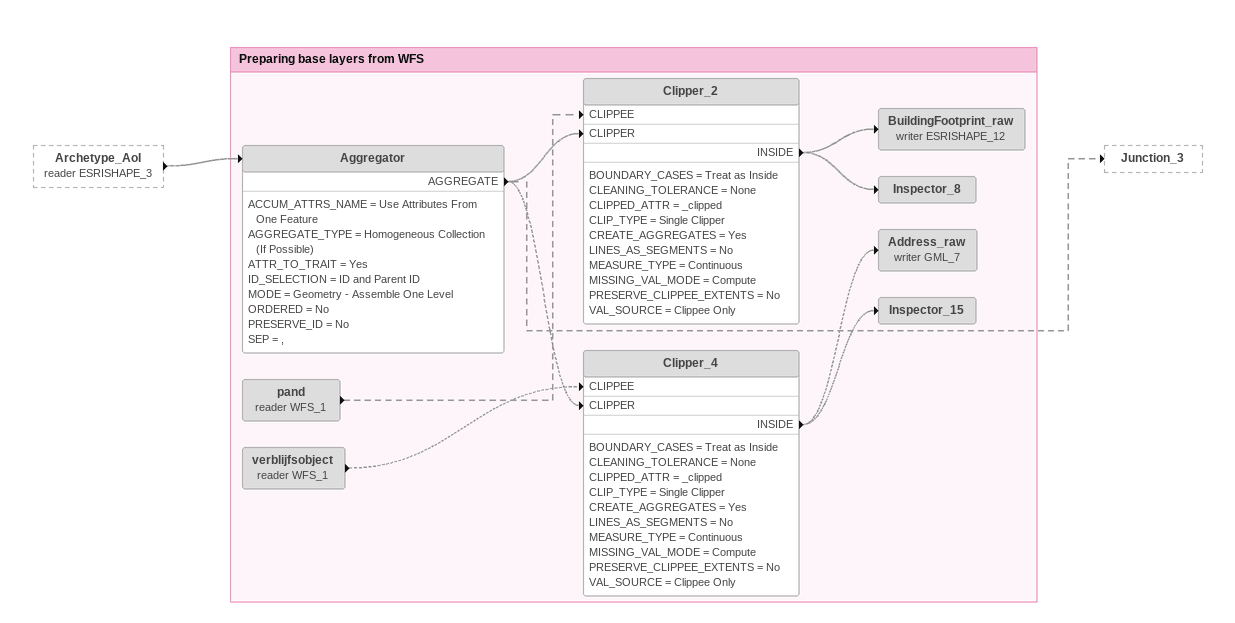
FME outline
Archetype_AoI (reader ESRISHAPE_3) [outside]
    -> Aggregator [off]

Bookmark: Preparing base layers from WFS
Aggregator [off]
    ACCUM_ATTRS_NAME = Use Attributes From One Feature
    AGGREGATE_TYPE = Homogeneous Collection (If Possible)
    ATTR_TO_TRAIT = Yes
    ID_SELECTION = ID and Parent ID
    MODE = Geometry - Assemble One Level
    ORDERED = No
    PRESERVE_ID = No
    SEP = ,
    AGGREGATE -> Junction_3 [off]
    AGGREGATE -> Clipper_2 [CLIPPER] [off]
    AGGREGATE -> Clipper_4 [CLIPPER] [off]
pand (reader WFS_1) [off]
    -> Clipper_2 [CLIPPEE] [off]
Clipper_2 [off]
    BOUNDARY_CASES = Treat as Inside
    CLEANING_TOLERANCE = None
    CLIPPED_ATTR = _clipped
    CLIP_TYPE = Single Clipper
    CREATE_AGGREGATES = Yes
    LINES_AS_SEGMENTS = No
    MEASURE_TYPE = Continuous
    MISSING_VAL_MODE = Compute
    PRESERVE_CLIPPEE_EXTENTS = No
    VAL_SOURCE = Clippee Only
    INSIDE -> BuildingFootprint_raw (writer ESRISHAPE_12) [off]
    INSIDE -> Inspector_8 [off]
BuildingFootprint_raw (writer ESRISHAPE_12) [off]
Inspector_8 [off]
verblijfsobject (reader WFS_1) [off]
    -> Clipper_4 [CLIPPEE] [off]
Clipper_4 [off]
    BOUNDARY_CASES = Treat as Inside
    CLEANING_TOLERANCE = None
    CLIPPED_ATTR = _clipped
    CLIP_TYPE = Single Clipper
    CREATE_AGGREGATES = Yes
    LINES_AS_SEGMENTS = No
    MEASURE_TYPE = Continuous
    MISSING_VAL_MODE = Compute
    PRESERVE_CLIPPEE_EXTENTS = No
    VAL_SOURCE = Clippee Only
    INSIDE -> Inspector_15 [off]
    INSIDE -> Address_raw (writer GML_7) [off]
Address_raw (writer GML_7) [off]
Inspector_15 [off]
